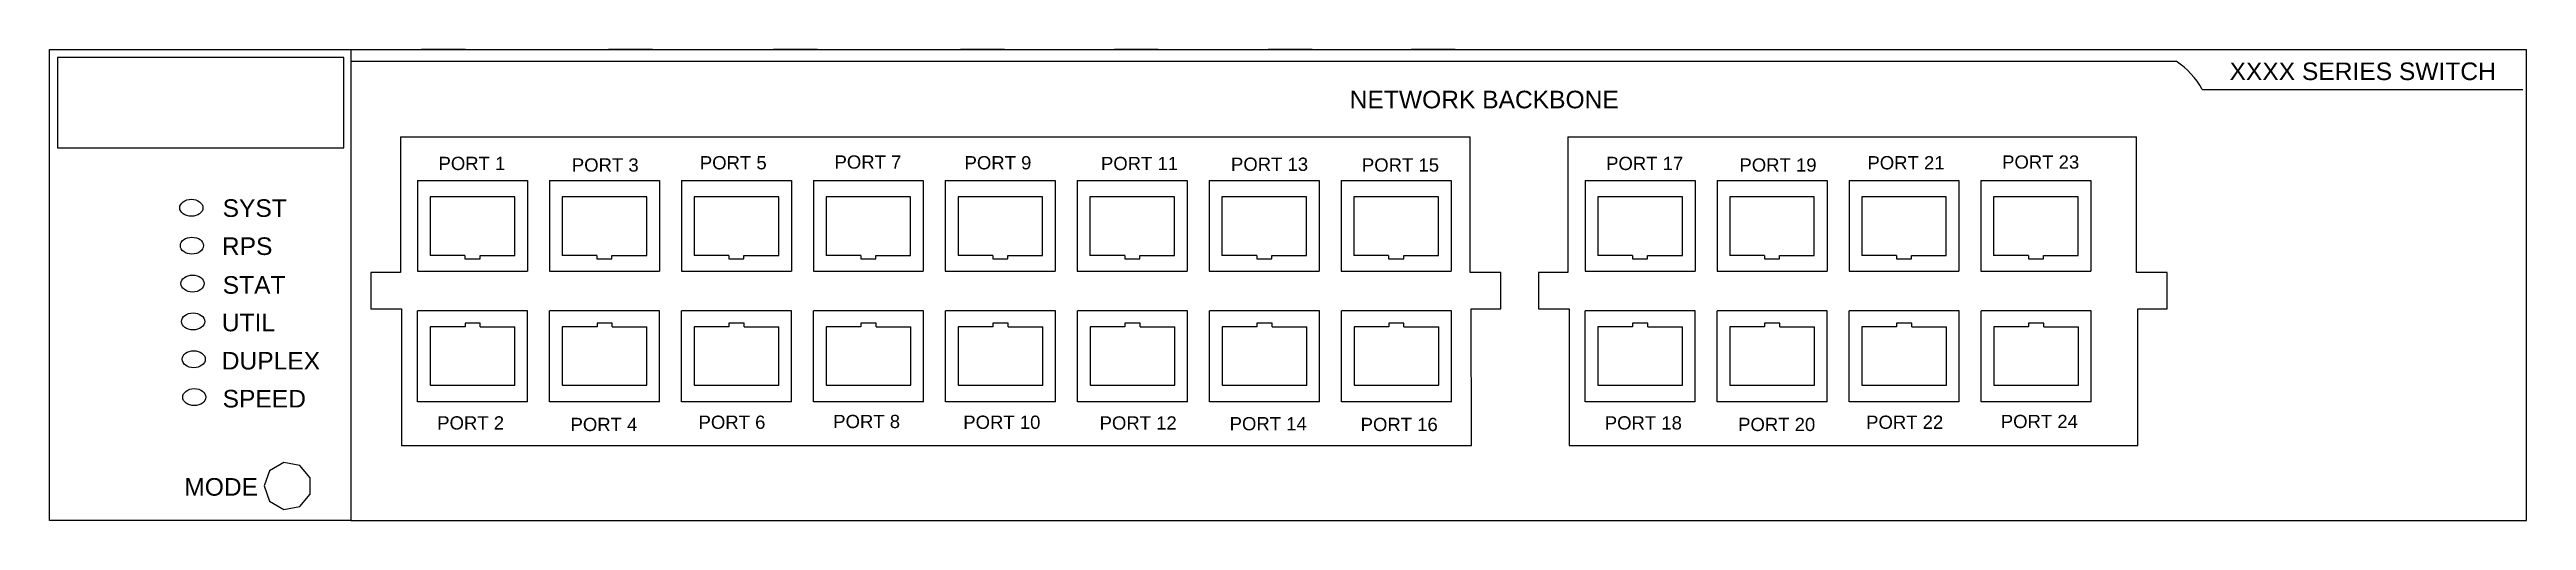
# Model space of a CAD drawing. Header units: inches. Extents: x 3.06 to 10.09, y 2.51 to 3.85.
import ezdxf

# ---------------------------------------------------------------- set-up
doc = ezdxf.new("R2010")
doc.units = ezdxf.units.IN
doc.header["$LTSCALE"] = 0.25
doc.header["$MEASUREMENT"] = 0
doc.styles.get("Standard").update_dxf_attribs({"font": 'arial.ttf'})

msp = doc.modelspace()

# ---------------------------------------------------------------- linework, layer by layer
at = {"color": 7, "ltscale": 0.5}
for p, q in [((3.9115, 3.8546), (10.0938, 3.8545)), ((4.2373, 3.8544), (4.1123, 3.8544)), ((4.7686, 3.8544), (4.6436, 3.8544)), ((5.2373, 3.8544), (5.1123, 3.8544)), ((5.7686, 3.8544), (5.6436, 3.8544)), ((6.2061, 3.8544), (6.0811, 3.8544)), ((6.6436, 3.8544), (6.5186, 3.8544)), ((7.0498, 3.8544), (6.9248, 3.8544)), ((4.0524, 3.6062), (7.0923, 3.6062)), ((7.3702, 3.6062), (8.986, 3.6062)), ((4.1008, 3.4824), (4.4133, 3.4824)), ((4.1008, 3.4824), (4.1008, 3.2241)), ((4.4133, 3.4824), (4.4133, 3.2241)), ((4.4758, 3.4824), (4.7883, 3.4824)), ((4.4758, 3.4824), (4.4758, 3.2241)), ((4.7883, 3.4824), (4.7883, 3.2241)), ((4.8508, 3.4824), (5.1633, 3.4824)), ((4.8508, 3.4824), (4.8508, 3.2241)), ((5.1633, 3.4824), (5.1633, 3.2241)), ((5.2258, 3.4824), (5.5383, 3.4824)), ((5.2258, 3.4824), (5.2258, 3.2241)), ((5.5383, 3.4824), (5.5383, 3.2241)), ((5.6008, 3.4824), (5.9133, 3.4824)), ((5.6008, 3.4824), (5.6008, 3.2241)), ((5.9133, 3.4824), (5.9133, 3.2241)), ((5.9758, 3.4824), (6.2883, 3.4824)), ((5.9758, 3.4824), (5.9758, 3.2241)), ((6.2883, 3.4824), (6.2883, 3.2241)), ((6.3508, 3.4824), (6.6633, 3.4824)), ((6.3508, 3.4824), (6.3508, 3.2241)), ((6.6633, 3.4824), (6.6633, 3.2241)), ((6.7258, 3.4824), (7.0383, 3.4824)), ((6.7258, 3.4824), (6.7258, 3.2241)), ((7.0383, 3.4824), (7.0383, 3.2241)), ((7.4187, 3.4824), (7.7312, 3.4824)), ((7.4187, 3.4824), (7.4187, 3.2241)), ((7.7312, 3.4824), (7.7312, 3.2241)), ((7.7937, 3.4824), (8.1062, 3.4824)), ((7.7937, 3.4824), (7.7937, 3.2241)), ((8.1062, 3.4824), (8.1062, 3.2241)), ((8.1687, 3.4824), (8.4812, 3.4824)), ((8.1687, 3.4824), (8.1687, 3.2241)), ((8.4812, 3.4824), (8.4812, 3.2241)), ((8.5437, 3.4824), (8.8562, 3.4824)), ((8.5437, 3.4824), (8.5437, 3.2241)), ((8.8562, 3.4824), (8.8562, 3.2241)), ((4.3773, 3.4353), (4.1369, 3.4353)), ((4.1369, 3.4353), (4.1369, 3.269)), ((4.3773, 3.269), (4.3773, 3.4353)), ((4.7523, 3.4353), (4.5119, 3.4353)), ((4.5119, 3.4353), (4.5119, 3.269)), ((4.7523, 3.269), (4.7523, 3.4353)), ((5.1273, 3.4353), (4.8869, 3.4353)), ((4.8869, 3.4353), (4.8869, 3.269)), ((5.1273, 3.269), (5.1273, 3.4353)), ((5.5023, 3.4353), (5.2619, 3.4353)), ((5.2619, 3.4353), (5.2619, 3.269)), ((5.5023, 3.269), (5.5023, 3.4353)), ((5.8773, 3.4353), (5.6369, 3.4353)), ((5.6369, 3.4353), (5.6369, 3.269)), ((5.8773, 3.269), (5.8773, 3.4353)), ((6.2523, 3.4353), (6.0119, 3.4353)), ((6.0119, 3.4353), (6.0119, 3.269)), ((6.2523, 3.269), (6.2523, 3.4353)), ((6.6273, 3.4353), (6.3869, 3.4353)), ((6.3869, 3.4353), (6.3869, 3.269)), ((6.6273, 3.269), (6.6273, 3.4353)), ((7.0023, 3.4353), (6.7619, 3.4353)), ((6.7619, 3.4353), (6.7619, 3.269)), ((7.0023, 3.269), (7.0023, 3.4353)), ((7.6951, 3.4353), (7.4547, 3.4353)), ((7.4547, 3.4353), (7.4547, 3.269)), ((7.6951, 3.269), (7.6951, 3.4353)), ((8.0701, 3.4353), (7.8297, 3.4353)), ((7.8297, 3.4353), (7.8297, 3.269)), ((8.0701, 3.269), (8.0701, 3.4353)), ((8.4451, 3.4353), (8.2047, 3.4353)), ((8.2047, 3.4353), (8.2047, 3.269)), ((8.4451, 3.269), (8.4451, 3.4353)), ((8.8201, 3.4353), (8.5797, 3.4353)), ((8.5797, 3.4353), (8.5797, 3.269)), ((8.8201, 3.269), (8.8201, 3.4353)), ((4.2356, 3.269), (4.1369, 3.269)), ((4.2356, 3.269), (4.2356, 3.2591)), ((4.2356, 3.2591), (4.2786, 3.2591)), ((4.2786, 3.269), (4.3773, 3.269)), ((4.2786, 3.2591), (4.2786, 3.269)), ((4.6106, 3.269), (4.5119, 3.269)), ((4.6106, 3.269), (4.6106, 3.2591)), ((4.6106, 3.2591), (4.6536, 3.2591)), ((4.6536, 3.269), (4.7523, 3.269)), ((4.6536, 3.2591), (4.6536, 3.269)), ((4.9856, 3.269), (4.8869, 3.269)), ((4.9856, 3.269), (4.9856, 3.2591)), ((4.9856, 3.2591), (5.0286, 3.2591)), ((5.0286, 3.269), (5.1273, 3.269)), ((5.0286, 3.2591), (5.0286, 3.269)), ((5.3606, 3.269), (5.2619, 3.269)), ((5.3606, 3.269), (5.3606, 3.2591)), ((5.3606, 3.2591), (5.4036, 3.2591)), ((5.4036, 3.269), (5.5023, 3.269)), ((5.4036, 3.2591), (5.4036, 3.269)), ((5.7356, 3.269), (5.6369, 3.269)), ((5.7356, 3.269), (5.7356, 3.2591)), ((5.7356, 3.2591), (5.7786, 3.2591)), ((5.7786, 3.269), (5.8773, 3.269)), ((5.7786, 3.2591), (5.7786, 3.269)), ((6.1106, 3.269), (6.0119, 3.269)), ((6.1106, 3.269), (6.1106, 3.2591)), ((6.1106, 3.2591), (6.1536, 3.2591)), ((6.1536, 3.269), (6.2523, 3.269)), ((6.1536, 3.2591), (6.1536, 3.269)), ((6.4856, 3.269), (6.3869, 3.269)), ((6.4856, 3.269), (6.4856, 3.2591)), ((6.4856, 3.2591), (6.5286, 3.2591)), ((6.5286, 3.269), (6.6273, 3.269)), ((6.5286, 3.2591), (6.5286, 3.269)), ((6.8606, 3.269), (6.7619, 3.269)), ((6.8606, 3.269), (6.8606, 3.2591)), ((6.8606, 3.2591), (6.9036, 3.2591)), ((6.9036, 3.269), (7.0023, 3.269)), ((6.9036, 3.2591), (6.9036, 3.269)), ((7.5534, 3.269), (7.4547, 3.269)), ((7.5534, 3.269), (7.5534, 3.2591)), ((7.5534, 3.2591), (7.5964, 3.2591)), ((7.5964, 3.269), (7.6951, 3.269)), ((7.5964, 3.2591), (7.5964, 3.269)), ((7.9284, 3.269), (7.8297, 3.269)), ((7.9284, 3.269), (7.9284, 3.2591)), ((7.9284, 3.2591), (7.9714, 3.2591)), ((7.9714, 3.269), (8.0701, 3.269)), ((7.9714, 3.2591), (7.9714, 3.269)), ((8.3034, 3.269), (8.2047, 3.269)), ((8.3034, 3.269), (8.3034, 3.2591)), ((8.3034, 3.2591), (8.3464, 3.2591)), ((8.3464, 3.269), (8.4451, 3.269)), ((8.3464, 3.2591), (8.3464, 3.269)), ((8.6784, 3.269), (8.5797, 3.269)), ((8.6784, 3.269), (8.6784, 3.2591)), ((8.6784, 3.2591), (8.7214, 3.2591)), ((8.7214, 3.269), (8.8201, 3.269)), ((8.7214, 3.2591), (8.7214, 3.269)), ((4.1008, 3.2241), (4.4133, 3.2241)), ((4.4758, 3.2241), (4.7883, 3.2241)), ((4.8508, 3.2241), (5.1633, 3.2241)), ((5.2258, 3.2241), (5.5383, 3.2241)), ((5.6008, 3.2241), (5.9133, 3.2241)), ((5.9758, 3.2241), (6.2883, 3.2241)), ((6.3508, 3.2241), (6.6633, 3.2241)), ((6.7258, 3.2241), (7.0383, 3.2241)), ((7.4187, 3.2241), (7.7312, 3.2241)), ((7.7937, 3.2241), (8.1062, 3.2241)), ((8.1687, 3.2241), (8.4812, 3.2241)), ((8.5437, 3.2241), (8.8562, 3.2241)), ((4.4138, 3.1108), (4.1013, 3.1108)), ((4.1013, 2.8525), (4.1013, 3.1108)), ((4.4138, 2.8525), (4.4138, 3.1108)), ((4.7888, 3.1108), (4.4763, 3.1108)), ((4.4763, 2.8525), (4.4763, 3.1108)), ((4.7888, 2.8525), (4.7888, 3.1108)), ((5.1638, 3.1108), (4.8513, 3.1108)), ((4.8513, 2.8525), (4.8513, 3.1108)), ((5.1638, 2.8525), (5.1638, 3.1108)), ((5.5388, 3.1108), (5.2263, 3.1108)), ((5.2263, 2.8525), (5.2263, 3.1108)), ((5.5388, 2.8525), (5.5388, 3.1108)), ((5.9138, 3.1108), (5.6013, 3.1108)), ((5.6013, 2.8525), (5.6013, 3.1108)), ((5.9138, 2.8525), (5.9138, 3.1108)), ((6.2888, 3.1108), (5.9763, 3.1108)), ((5.9763, 2.8525), (5.9763, 3.1108)), ((6.2888, 2.8525), (6.2888, 3.1108)), ((6.6638, 3.1108), (6.3513, 3.1108)), ((6.3513, 2.8525), (6.3513, 3.1108)), ((6.6638, 2.8525), (6.6638, 3.1108)), ((7.0388, 3.1108), (6.7263, 3.1108)), ((6.7263, 2.8525), (6.7263, 3.1108)), ((7.0388, 2.8525), (7.0388, 3.1108)), ((7.7317, 3.1108), (7.4192, 3.1108)), ((7.4192, 2.8525), (7.4192, 3.1108)), ((7.7317, 2.8525), (7.7317, 3.1108)), ((8.1067, 3.1108), (7.7942, 3.1108)), ((7.7942, 2.8525), (7.7942, 3.1108)), ((8.1067, 2.8525), (8.1067, 3.1108)), ((8.4817, 3.1108), (8.1692, 3.1108)), ((8.1692, 2.8525), (8.1692, 3.1108)), ((8.4817, 2.8525), (8.4817, 3.1108)), ((8.8567, 3.1108), (8.5442, 3.1108)), ((8.5442, 2.8525), (8.5442, 3.1108)), ((8.8567, 2.8525), (8.8567, 3.1108)), ((4.2361, 3.0659), (4.1374, 3.0659)), ((4.1374, 3.0659), (4.1374, 2.8996)), ((4.2791, 3.0758), (4.2361, 3.0758)), ((4.2361, 3.0758), (4.2361, 3.0659)), ((4.2791, 3.0659), (4.2791, 3.0758)), ((4.2791, 3.0659), (4.3778, 3.0659)), ((4.3778, 2.8996), (4.3778, 3.0659)), ((4.6111, 3.0659), (4.5124, 3.0659)), ((4.5124, 3.0659), (4.5124, 2.8996)), ((4.6541, 3.0758), (4.6111, 3.0758)), ((4.6111, 3.0758), (4.6111, 3.0659)), ((4.6541, 3.0659), (4.6541, 3.0758)), ((4.6541, 3.0659), (4.7528, 3.0659)), ((4.7528, 2.8996), (4.7528, 3.0659)), ((4.9861, 3.0659), (4.8874, 3.0659)), ((4.8874, 3.0659), (4.8874, 2.8996)), ((5.0291, 3.0758), (4.9861, 3.0758)), ((4.9861, 3.0758), (4.9861, 3.0659)), ((5.0291, 3.0659), (5.0291, 3.0758)), ((5.0291, 3.0659), (5.1278, 3.0659)), ((5.1278, 2.8996), (5.1278, 3.0659)), ((5.3611, 3.0659), (5.2624, 3.0659)), ((5.2624, 3.0659), (5.2624, 2.8996)), ((5.4041, 3.0758), (5.3611, 3.0758)), ((5.3611, 3.0758), (5.3611, 3.0659)), ((5.4041, 3.0659), (5.4041, 3.0758)), ((5.4041, 3.0659), (5.5028, 3.0659)), ((5.5028, 2.8996), (5.5028, 3.0659)), ((5.7361, 3.0659), (5.6374, 3.0659)), ((5.6374, 3.0659), (5.6374, 2.8996)), ((5.7791, 3.0758), (5.7361, 3.0758)), ((5.7361, 3.0758), (5.7361, 3.0659)), ((5.7791, 3.0659), (5.7791, 3.0758)), ((5.7791, 3.0659), (5.8778, 3.0659)), ((5.8778, 2.8996), (5.8778, 3.0659)), ((6.1111, 3.0659), (6.0124, 3.0659)), ((6.0124, 3.0659), (6.0124, 2.8996)), ((6.1541, 3.0758), (6.1111, 3.0758)), ((6.1111, 3.0758), (6.1111, 3.0659)), ((6.1541, 3.0659), (6.1541, 3.0758)), ((6.1541, 3.0659), (6.2528, 3.0659)), ((6.2528, 2.8996), (6.2528, 3.0659)), ((6.4861, 3.0659), (6.3874, 3.0659)), ((6.3874, 3.0659), (6.3874, 2.8996)), ((6.5291, 3.0758), (6.4861, 3.0758)), ((6.4861, 3.0758), (6.4861, 3.0659)), ((6.5291, 3.0659), (6.5291, 3.0758)), ((6.5291, 3.0659), (6.6278, 3.0659)), ((6.6278, 2.8996), (6.6278, 3.0659)), ((6.8611, 3.0659), (6.7624, 3.0659)), ((6.7624, 3.0659), (6.7624, 2.8996)), ((6.9041, 3.0758), (6.8611, 3.0758)), ((6.8611, 3.0758), (6.8611, 3.0659)), ((6.9041, 3.0659), (6.9041, 3.0758)), ((6.9041, 3.0659), (7.0028, 3.0659)), ((7.0028, 2.8996), (7.0028, 3.0659)), ((7.5539, 3.0659), (7.4552, 3.0659)), ((7.4552, 3.0659), (7.4552, 2.8996)), ((7.5969, 3.0758), (7.5539, 3.0758)), ((7.5539, 3.0758), (7.5539, 3.0659)), ((7.5969, 3.0659), (7.5969, 3.0758)), ((7.5969, 3.0659), (7.6956, 3.0659)), ((7.6956, 2.8996), (7.6956, 3.0659)), ((7.9289, 3.0659), (7.8302, 3.0659)), ((7.8302, 3.0659), (7.8302, 2.8996)), ((7.9719, 3.0758), (7.9289, 3.0758)), ((7.9289, 3.0758), (7.9289, 3.0659)), ((7.9719, 3.0659), (7.9719, 3.0758)), ((7.9719, 3.0659), (8.0706, 3.0659)), ((8.0706, 2.8996), (8.0706, 3.0659)), ((8.3039, 3.0659), (8.2052, 3.0659)), ((8.2052, 3.0659), (8.2052, 2.8996)), ((8.3469, 3.0758), (8.3039, 3.0758)), ((8.3039, 3.0758), (8.3039, 3.0659)), ((8.3469, 3.0659), (8.3469, 3.0758)), ((8.3469, 3.0659), (8.4456, 3.0659)), ((8.4456, 2.8996), (8.4456, 3.0659)), ((8.6789, 3.0659), (8.5802, 3.0659)), ((8.5802, 3.0659), (8.5802, 2.8996)), ((8.7219, 3.0758), (8.6789, 3.0758)), ((8.6789, 3.0758), (8.6789, 3.0659)), ((8.7219, 3.0659), (8.7219, 3.0758)), ((8.7219, 3.0659), (8.8206, 3.0659)), ((8.8206, 2.8996), (8.8206, 3.0659)), ((4.1374, 2.8996), (4.3778, 2.8996)), ((4.5124, 2.8996), (4.7528, 2.8996)), ((4.8874, 2.8996), (5.1278, 2.8996)), ((5.2624, 2.8996), (5.5028, 2.8996)), ((5.6374, 2.8996), (5.8778, 2.8996)), ((6.0124, 2.8996), (6.2528, 2.8996)), ((6.3874, 2.8996), (6.6278, 2.8996)), ((6.7624, 2.8996), (7.0028, 2.8996)), ((7.4552, 2.8996), (7.6956, 2.8996)), ((7.8302, 2.8996), (8.0706, 2.8996)), ((8.2052, 2.8996), (8.4456, 2.8996)), ((8.5802, 2.8996), (8.8206, 2.8996)), ((4.4138, 2.8525), (4.1013, 2.8525)), ((4.7888, 2.8525), (4.4763, 2.8525)), ((5.1638, 2.8525), (4.8513, 2.8525)), ((5.5388, 2.8525), (5.2263, 2.8525)), ((5.9138, 2.8525), (5.6013, 2.8525)), ((6.2888, 2.8525), (5.9763, 2.8525)), ((6.6638, 2.8525), (6.3513, 2.8525)), ((7.0388, 2.8525), (6.7263, 2.8525)), ((7.7317, 2.8525), (7.4192, 2.8525)), ((8.1067, 2.8525), (7.7942, 2.8525)), ((8.4817, 2.8525), (8.1692, 2.8525)), ((8.8567, 2.8525), (8.5442, 2.8525))]:
    msp.add_line(p, q, dxfattribs=at)
for p, q in [((3.9115, 3.8214), (9.0987, 3.8214)), ((10.0938, 2.5147), (10.0938, 3.8545)), ((9.1726, 3.7412), (10.0831, 3.7412)), ((4.0524, 3.6062), (4.0524, 3.2201)), ((7.0923, 3.2201), (7.0923, 3.6062)), ((7.3702, 3.6062), (7.3702, 3.2201)), ((8.986, 3.2201), (8.986, 3.6062)), ((4.0524, 3.2201), (3.9684, 3.2201)), ((3.9684, 3.2201), (3.9684, 3.117)), ((7.1794, 3.2201), (7.0923, 3.2201)), ((7.1794, 3.117), (7.1794, 3.2201)), ((7.3702, 3.2201), (7.2862, 3.2201)), ((7.2862, 3.2201), (7.2862, 3.117)), ((9.0732, 3.2201), (8.986, 3.2201)), ((9.0732, 3.117), (9.0732, 3.2201)), ((3.9684, 3.117), (4.0555, 3.117)), ((4.0555, 3.117), (4.0555, 2.7279)), ((7.0954, 3.117), (7.1794, 3.117)), ((7.0956, 2.7279), (7.0954, 3.117)), ((7.2862, 3.117), (7.3733, 3.117)), ((7.3733, 3.117), (7.3733, 2.7279)), ((8.9891, 3.117), (9.0732, 3.117)), ((8.9893, 2.7279), (8.9891, 3.117)), ((4.0555, 2.7279), (7.0956, 2.7279)), ((7.3733, 2.7279), (8.9893, 2.7279)), ((3.9115, 2.5147), (10.0938, 2.5147))]:
    msp.add_line(p, q)
for points in [[(3.9115, 3.8546), (3.9115, 2.5147), (3.0554, 2.5147), (3.0554, 3.8546)], [(3.0777, 3.8316), (3.0777, 3.5748), (3.8917, 3.5748), (3.8917, 3.8316)], [(3.6808, 2.5695), (3.7209, 2.5464), (3.7664, 2.5544), (3.7962, 2.5898), (3.7962, 2.6361), (3.7664, 2.6715), (3.7209, 2.6796), (3.6808, 2.6564), (3.665, 2.613)]]:
    msp.add_lwpolyline(points, close=True)
msp.add_arc((8.9681, 3.6268), 0.2343, 29.22311, 56.11636)
for centre in [(3.4583, 3.4043), (3.46, 3.2966), (3.4617, 3.1888), (3.4634, 3.0811), (3.465, 2.9734), (3.4667, 2.8657)]:
    msp.add_ellipse(centre, major_axis=(0.0329, 0), ratio=0.733389)

# ---------------------------------------------------------------- texts
at = {"color": 7, "linetype": 'Continuous', "ltscale": 0.5}
for s, height, p in [('XXXX SERIES SWITCH', 0.05, (9.25, 3.7676)), ('NETWORK BACKBONE', 0.05, (6.75, 3.6873)), ('PORT 1', 0.03764, (4.1607, 3.5117)), ('PORT 3', 0.03764, (4.5396, 3.5073)), ('PORT 5', 0.03764, (4.9033, 3.5136)), ('PORT 7', 0.03764, (5.286, 3.5157)), ('PORT 9', 0.03764, (5.6555, 3.5136)), ('PORT 11', 0.03764, (6.043, 3.5115)), ('PORT 13', 0.03764, (6.4125, 3.5094)), ('PORT 15', 0.03764, (6.7846, 3.5073)), ('PORT 17', 0.03764, (7.4785, 3.5117)), ('PORT 19', 0.03764, (7.8574, 3.5073)), ('PORT 21', 0.03764, (8.2211, 3.5136)), ('PORT 23', 0.03764, (8.6038, 3.5157)), ('SYST', 0.05, (3.5472, 3.3785)), ('RPS', 0.05, (3.5451, 3.2701)), ('STAT', 0.05, (3.5474, 3.1598)), ('UTIL', 0.05, (3.5449, 3.053)), ('DUPLEX', 0.05, (3.5447, 2.9443)), ('SPEED', 0.05, (3.5472, 2.8363)), ('MODE', 0.05, (3.4383, 2.5854))]:
    msp.add_text(s, height=height, dxfattribs=at).set_placement(p)
for s, p in [('PORT 8', (5.2823, 2.7776)), ('PORT 24', (8.6001, 2.7776)), ('PORT 2', (4.157, 2.7736)), ('PORT 4', (4.5358, 2.7692)), ('PORT 6', (4.8996, 2.7755)), ('PORT 10', (5.6518, 2.7755)), ('PORT 12', (6.0392, 2.7734)), ('PORT 14', (6.4087, 2.7713)), ('PORT 16', (6.7809, 2.7692)), ('PORT 18', (7.4748, 2.7736)), ('PORT 20', (7.8536, 2.7692)), ('PORT 22', (8.2174, 2.7755))]:
    msp.add_text(s, height=0.03764, rotation=360, dxfattribs=at).set_placement(p)

doc.saveas('drawing.dxf')
